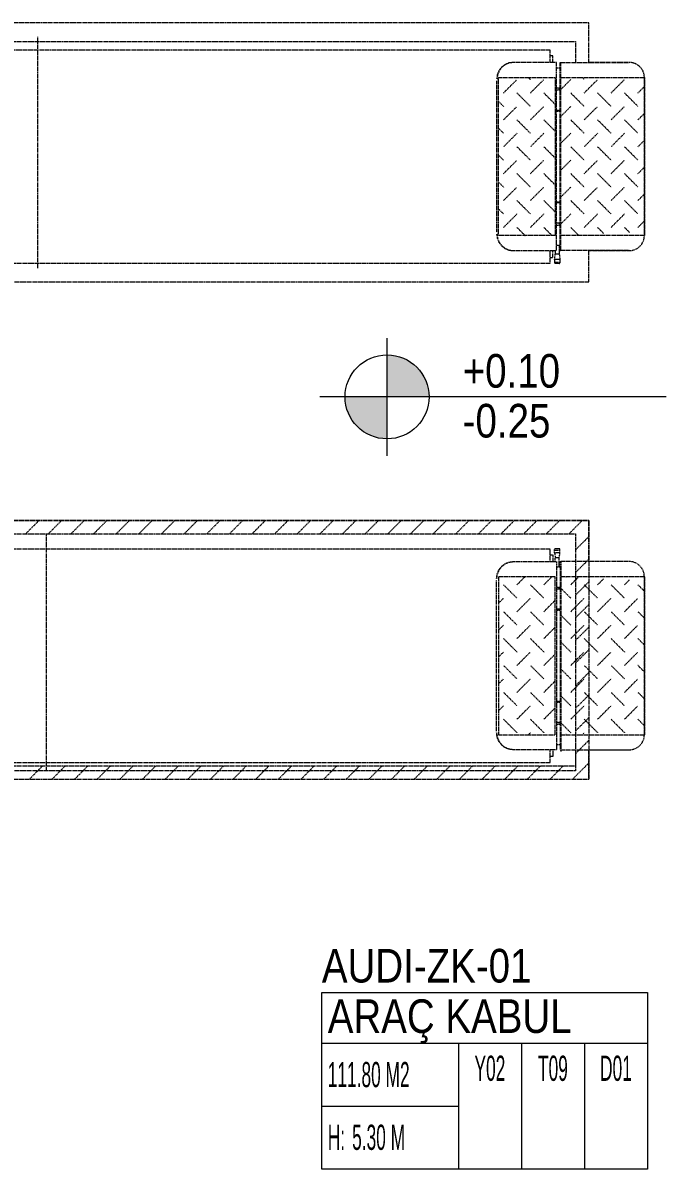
# Model space of a CAD drawing. Extents: x -1457 to 23780, y -2071 to 4205.
# Drawn here: x 1680.8 to 1872.2, y 3333 to 3674 of the extents above; entities that cross this region are included whole.
import ezdxf
from ezdxf.enums import TextEntityAlignment as Align

# ---------------------------------------------------------------- set-up
doc = ezdxf.new("R2010")
doc.units = 0
doc.header["$MEASUREMENT"] = 0
doc.linetypes.add('HIDDEN', pattern=[0.375, 0.25, -0.125])
doc.layers.get('0').update_dxf_attribs({"color": 9, "lineweight": 9})
doc.layers.add('M-TEFRIS2-015', color=129, linetype='Continuous', lineweight=9)
doc.styles.add('Arial', font='arial.ttf', dxfattribs={"height": 2.5})
doc.styles.add('MuuM_TEXT-STANDART', font='ARIALN.TTF')

# ---------------------------------------------------------------- blocks, each defined once
blk = doc.blocks.new('0_elevationtarget-p')
h = blk.add_hatch(color=256)
h.paths.add_polyline_path([(2.5, 0, 0.414214), (0, 2.5), (0, 0)])
h.paths.add_polyline_path([(0, 0), (-2.5, 0, 0.414214), (0, -2.5)])
blk.add_line((0, -3.5), (0, 3.5))
blk.add_lwpolyline([(16.605, 0), (-4, 0)])
blk.add_circle((0, 0), 2.5)
at = {"style": 'Arial'}
blk.add_attdef('BITMISKOT', text='', height=2, dxfattribs=at).set_placement((4.5, 0), align=Align.BOTTOM_LEFT)
blk.add_attdef('KABAKOT', text='', height=2, dxfattribs=at).set_placement((4.5, -0.592), align=Align.TOP_LEFT)
blk = doc.blocks.new('0_roomno2')
blk.add_lwpolyline([(19.375, -10.5), (0, -10.5), (0, 0), (19.375, 0)], close=True)
for points in [[(0, -3), (19.375, -3)], [(8.125, -3), (8.125, -10.5)], [(11.875, -3), (11.875, -10.5)], [(15.625, -3), (15.625, -10.5)], [(0, -6.75), (8.125, -6.75)]]:
    blk.add_lwpolyline(points)
at = {"style": 'MuuM_TEXT-STANDART', "width": 0.6}
blk.add_text('H:', height=1.5, dxfattribs=at).set_placement((0.35, -8.608), align=Align.MIDDLE_LEFT)
at = {"style": 'Arial'}
blk.add_attdef('ODANO', (0, 1.17), '', height=2, dxfattribs=at)
blk.add_attdef('MEKANADI', text='', height=2, dxfattribs=at).set_placement((0.35, -3), align=Align.BOTTOM_LEFT)
at = {"style": 'MuuM_TEXT-STANDART', "width": 0.6}
for tag, p in [('YER01', (10, -4.5)), ('TAVAN01', (13.75, -4.5)), ('DUVAR01', (17.5, -4.5)), ('YER02', (10, -6.75)), ('TAVAN02', (13.75, -6.75)), ('DUVAR02', (17.5, -6.75)), ('YER03', (10, -9)), ('TAVAN03', (13.75, -9)), ('DUVAR03', (17.5, -9))]:
    blk.add_attdef(tag, text='', height=1.5, dxfattribs=at).set_placement(p, align=Align.MIDDLE_CENTER)
for tag, p in [('M2', (0.35, -4.875)), ('TEMIZTAVANYUKSEKLIGI', (1.8, -8.608))]:
    blk.add_attdef(tag, text='', height=1.5, dxfattribs=at).set_placement(p, align=Align.MIDDLE_LEFT)

msp = doc.modelspace()

# ---------------------------------------------------------------- linework, layer by layer
at = {"layer": 'M-TEFRIS2-015', "linetype": 'HIDDEN', "lineweight": 0}
for p, q in [((1849.21, 3674), (1356.21, 3674)), ((1849.21, 3662.25), (1849.21, 3674)), ((1685.21, 3601), (1685.21, 3670)), ((1360.21, 3668.5), (1845.21, 3668.5)), ((1521.64, 3666), (1837.71, 3666)), ((1837.71, 3662.25), (1837.71, 3666)), ((1845.21, 3668.5), (1845.21, 3662.25)), ((1839.58, 3662.25), (1826.78, 3662.25)), ((1838.51, 3664.25), (1837.71, 3664.25)), ((1838.51, 3662.25), (1838.51, 3664.25)), ((1839.58, 3606.25), (1839.58, 3662.25)), ((1840.71, 3606.25), (1840.71, 3662.25)), ((1840.71, 3662.25), (1840.79, 3662.25)), ((1840.71, 3662.25), (1861.21, 3662.25)), ((1840.81, 3606.25), (1840.81, 3662.25)), ((1861.21, 3662.25), (1849.21, 3662.25)), ((1839.58, 3660.65), (1840.71, 3660.65)), ((1821.75, 3656.75), (1821.75, 3611.75)), ((1821.76, 3656.75), (1821.75, 3656.75)), ((1821.93, 3658.54), (1821.76, 3657.25)), ((1822.34, 3610.75), (1822.34, 3657.75)), ((1822.34, 3657.75), (1839.13, 3657.75)), ((1823.81, 3653.16), (1827.81, 3657.16)), ((1831.22, 3657.75), (1831.81, 3657.16)), ((1831.81, 3653.16), (1835.81, 3657.16)), ((1839.13, 3657.75), (1839.13, 3610.75)), ((1840.7, 3654.05), (1843.81, 3657.16)), ((1840.81, 3657.75), (1865.71, 3657.75)), ((1842.42, 3657.68), (1842.36, 3657.68)), ((1847.5, 3657.46), (1847.81, 3657.16)), ((1847.81, 3653.16), (1851.81, 3657.16)), ((1855.81, 3653.16), (1859.81, 3657.16)), ((1865.71, 3657.75), (1865.71, 3610.75)), ((1865.71, 3610.75), (1865.71, 3657.75)), ((1827.81, 3653.16), (1831.81, 3649.16)), ((1835.81, 3653.16), (1839.13, 3649.84)), ((1839.58, 3654.65), (1840.71, 3654.65)), ((1839.58, 3654.05), (1840.71, 3654.05)), ((1840.41, 3654.65), (1840.41, 3654.05)), ((1843.81, 3653.16), (1847.81, 3649.16)), ((1851.81, 3653.16), (1855.81, 3649.16)), ((1859.81, 3653.16), (1863.81, 3649.16)), ((1863.81, 3653.16), (1865.71, 3655.06)), ((1822.34, 3650.62), (1823.81, 3649.16)), ((1823.81, 3645.16), (1827.81, 3649.16)), ((1831.81, 3645.16), (1835.81, 3649.16)), ((1840.71, 3646.06), (1843.81, 3649.16)), ((1847.81, 3645.16), (1851.81, 3649.16)), ((1855.81, 3645.16), (1859.81, 3649.16)), ((1839.58, 3648.05), (1840.71, 3648.05)), ((1839.58, 3647.75), (1840.71, 3647.75)), ((1840.41, 3648.05), (1840.41, 3647.75)), ((1863.81, 3645.16), (1865.71, 3647.06)), ((1822.34, 3642.62), (1823.81, 3641.16)), ((1827.81, 3645.16), (1831.81, 3641.16)), ((1835.81, 3645.16), (1839.13, 3641.84)), ((1843.81, 3645.16), (1847.81, 3641.16)), ((1851.81, 3645.16), (1855.81, 3641.16)), ((1859.81, 3645.16), (1863.81, 3641.16)), ((1827.81, 3641.16), (1823.81, 3637.16)), ((1835.81, 3641.16), (1831.81, 3637.16)), ((1843.81, 3641.16), (1840.71, 3638.06)), ((1851.81, 3641.16), (1847.81, 3637.16)), ((1859.81, 3641.16), (1855.81, 3637.16)), ((1865.71, 3639.06), (1863.81, 3637.16)), ((1827.81, 3637.16), (1831.81, 3633.16)), ((1835.81, 3637.16), (1839.13, 3633.84)), ((1843.81, 3637.16), (1847.81, 3633.16)), ((1851.81, 3637.16), (1855.81, 3633.16)), ((1859.81, 3637.16), (1863.81, 3633.16)), ((1822.34, 3634.62), (1823.81, 3633.16)), ((1823.81, 3629.16), (1827.81, 3633.16)), ((1831.81, 3629.16), (1835.81, 3633.16)), ((1840.71, 3630.06), (1843.81, 3633.16)), ((1847.81, 3629.16), (1851.81, 3633.16)), ((1855.81, 3629.16), (1859.81, 3633.16)), ((1827.81, 3629.16), (1831.81, 3625.16)), ((1835.81, 3629.16), (1839.13, 3625.84)), ((1843.81, 3629.16), (1847.81, 3625.16)), ((1851.81, 3629.16), (1855.81, 3625.16)), ((1859.81, 3629.16), (1863.81, 3625.16)), ((1863.81, 3629.16), (1865.71, 3631.06)), ((1822.34, 3626.62), (1823.81, 3625.16)), ((1823.81, 3621.16), (1827.81, 3625.16)), ((1831.81, 3621.16), (1835.81, 3625.16)), ((1840.71, 3622.06), (1843.81, 3625.16)), ((1847.81, 3621.16), (1851.81, 3625.16)), ((1855.81, 3621.16), (1859.81, 3625.16)), ((1863.81, 3621.16), (1865.71, 3623.06)), ((1822.34, 3618.62), (1823.81, 3617.16)), ((1827.81, 3621.16), (1831.81, 3617.16)), ((1835.81, 3621.16), (1839.13, 3617.84)), ((1839.58, 3620.75), (1840.71, 3620.75)), ((1840.71, 3620.45), (1839.58, 3620.45)), ((1840.41, 3620.75), (1840.41, 3620.45)), ((1843.81, 3621.16), (1847.81, 3617.16)), ((1851.81, 3621.16), (1855.81, 3617.16)), ((1859.81, 3621.16), (1863.81, 3617.16)), ((1823.81, 3613.16), (1827.81, 3617.16)), ((1831.81, 3613.16), (1835.81, 3617.16)), ((1840.71, 3614.06), (1843.81, 3617.16)), ((1847.81, 3613.16), (1851.81, 3617.16)), ((1855.81, 3613.16), (1859.81, 3617.16)), ((1863.81, 3613.16), (1865.71, 3615.06)), ((1821.76, 3611.75), (1821.75, 3611.75)), ((1827.81, 3613.16), (1830.22, 3610.75)), ((1835.81, 3613.16), (1838.22, 3610.75)), ((1840.71, 3614.45), (1839.58, 3614.45)), ((1839.58, 3613.85), (1840.71, 3613.85)), ((1840.41, 3614.45), (1840.41, 3613.85)), ((1843.81, 3613.16), (1845.99, 3610.97)), ((1851.81, 3613.16), (1853.66, 3611.3)), ((1859.81, 3613.16), (1861.33, 3611.64)), ((1839.13, 3610.75), (1822.34, 3610.75)), ((1839.58, 3607.85), (1840.71, 3607.85)), ((1840.41, 3607.85), (1840.41, 3605.16)), ((1865.71, 3610.75), (1840.81, 3610.75)), ((1842.36, 3610.82), (1842.42, 3610.82)), ((1825.5, 3606.42), (1826.78, 3606.25)), ((1826.78, 3606.25), (1839.58, 3606.25)), ((1837.71, 3602.5), (1837.71, 3606.25)), ((1838.51, 3604.25), (1838.51, 3606.25)), ((1839.01, 3603.66), (1839.2, 3605.16)), ((1839.2, 3606.25), (1839.2, 3605.16)), ((1840.41, 3605.16), (1839.2, 3605.16)), ((1840.41, 3605.16), (1840.61, 3603.66)), ((1840.71, 3606.25), (1840.79, 3606.25)), ((1861.21, 3606.25), (1840.81, 3606.25)), ((1849.21, 3597), (1849.21, 3606.25)), ((1849.21, 3606.25), (1861.21, 3606.25)), ((1367.71, 3602.5), (1837.71, 3602.5)), ((1837.71, 3604.25), (1838.51, 3604.25)), ((1839.01, 3603.66), (1839.01, 3602.66)), ((1840.61, 3603.66), (1839.01, 3603.66)), ((1839.21, 3602.86), (1840.41, 3602.86)), ((1840.41, 3602.46), (1839.21, 3602.46)), ((1840.61, 3603.66), (1840.61, 3602.66)), ((1394.21, 3597), (1849.21, 3597)), ((1394.21, 3597), (1849.21, 3597)), ((1356.21, 3526), (1849.21, 3526)), ((1849.21, 3526), (1394.21, 3526)), ((1685.63, 3526), (1681.63, 3522)), ((1692.37, 3526), (1688.37, 3522)), ((1699.1, 3526), (1695.1, 3522)), ((1705.84, 3526), (1701.84, 3522)), ((1712.57, 3526), (1708.57, 3522)), ((1719.31, 3526), (1715.31, 3522)), ((1726.04, 3526), (1722.04, 3522)), ((1732.78, 3526), (1728.78, 3522)), ((1739.51, 3526), (1735.51, 3522)), ((1746.25, 3526), (1742.25, 3522)), ((1752.98, 3526), (1748.98, 3522)), ((1759.72, 3526), (1755.72, 3522)), ((1766.45, 3526), (1762.45, 3522)), ((1773.19, 3526), (1769.19, 3522)), ((1779.92, 3526), (1775.92, 3522)), ((1786.66, 3526), (1782.66, 3522)), ((1793.39, 3526), (1789.39, 3522)), ((1800.13, 3526), (1796.13, 3522)), ((1806.87, 3526), (1802.87, 3522)), ((1813.6, 3526), (1809.6, 3522)), ((1820.34, 3526), (1816.34, 3522)), ((1827.07, 3526), (1823.07, 3522)), ((1833.81, 3526), (1829.81, 3522)), ((1840.54, 3526), (1836.54, 3522)), ((1847.28, 3526), (1843.28, 3522)), ((1849.21, 3526), (1849.21, 3449)), ((1849.21, 3513.75), (1849.21, 3526)), ((1360.21, 3522), (1845.21, 3522)), ((1687.71, 3522), (1687.71, 3451.5)), ((1845.21, 3522), (1845.21, 3453)), ((1849.21, 3521.2), (1845.21, 3517.2)), ((1367.71, 3517.5), (1837.71, 3517.5)), ((1837.71, 3513.75), (1837.71, 3517.5)), ((1837.71, 3515.75), (1838.51, 3515.75)), ((1838.51, 3515.75), (1838.51, 3513.75)), ((1839.01, 3516.34), (1839.01, 3517.34)), ((1839.01, 3516.34), (1839.2, 3514.84)), ((1840.61, 3516.34), (1839.01, 3516.34)), ((1840.41, 3517.54), (1839.21, 3517.54)), ((1839.21, 3517.14), (1840.41, 3517.14)), ((1840.41, 3514.84), (1840.61, 3516.34)), ((1840.61, 3516.34), (1840.61, 3517.34)), ((1825.5, 3513.58), (1826.78, 3513.75)), ((1826.78, 3513.75), (1839.58, 3513.75)), ((1839.2, 3513.75), (1839.2, 3514.84)), ((1840.41, 3514.84), (1839.2, 3514.84)), ((1839.58, 3513.75), (1839.58, 3457.75)), ((1840.41, 3512.15), (1840.41, 3514.84)), ((1840.71, 3513.75), (1840.71, 3457.75)), ((1840.71, 3513.75), (1840.79, 3513.75)), ((1840.81, 3513.75), (1840.81, 3457.75)), ((1861.21, 3513.75), (1840.81, 3513.75)), ((1849.21, 3514.46), (1845.21, 3510.46)), ((1861.21, 3513.75), (1849.21, 3513.75)), ((1822.34, 3509.25), (1822.34, 3462.25)), ((1837.71, 3509.25), (1822.34, 3509.25)), ((1827.81, 3506.84), (1830.22, 3509.25)), ((1835.81, 3506.84), (1838.22, 3509.25)), ((1839.13, 3509.25), (1837.71, 3509.25)), ((1839.13, 3462.25), (1839.13, 3509.25)), ((1839.58, 3512.15), (1840.71, 3512.15)), ((1865.71, 3509.25), (1840.81, 3509.25)), ((1842.36, 3509.18), (1842.42, 3509.18)), ((1843.81, 3506.84), (1845.99, 3509.03)), ((1865.71, 3509.25), (1865.71, 3462.25)), ((1865.71, 3462.25), (1865.71, 3509.25)), ((1821.75, 3463.25), (1821.75, 3508.25)), ((1821.76, 3508.25), (1821.75, 3508.25)), ((1823.81, 3506.84), (1827.81, 3502.84)), ((1831.81, 3506.84), (1835.81, 3502.84)), ((1839.58, 3506.15), (1840.71, 3506.15)), ((1840.71, 3505.55), (1839.58, 3505.55)), ((1840.41, 3505.55), (1840.41, 3506.15)), ((1840.71, 3505.94), (1843.81, 3502.84)), ((1849.21, 3507.73), (1845.21, 3503.73)), ((1847.81, 3506.84), (1851.81, 3502.84)), ((1851.81, 3506.84), (1853.66, 3508.7)), ((1855.81, 3506.84), (1859.81, 3502.84)), ((1859.81, 3506.84), (1861.33, 3508.36)), ((1863.81, 3506.84), (1865.71, 3504.94)), ((1822.34, 3501.38), (1823.81, 3502.84)), ((1827.81, 3498.84), (1831.81, 3502.84)), ((1835.81, 3498.84), (1839.13, 3502.16)), ((1843.81, 3498.84), (1847.81, 3502.84)), ((1851.81, 3498.84), (1855.81, 3502.84)), ((1859.81, 3498.84), (1863.81, 3502.84)), ((1823.81, 3498.84), (1827.81, 3494.84)), ((1831.81, 3498.84), (1835.81, 3494.84)), ((1840.71, 3499.55), (1839.58, 3499.55)), ((1839.58, 3499.25), (1840.71, 3499.25)), ((1840.41, 3499.25), (1840.41, 3499.55)), ((1849.21, 3500.99), (1845.21, 3496.99)), ((1847.81, 3498.84), (1851.81, 3494.84)), ((1855.81, 3498.84), (1859.81, 3494.84)), ((1863.81, 3498.84), (1865.71, 3496.94)), ((1840.71, 3497.94), (1843.81, 3494.84)), ((1822.34, 3493.38), (1823.81, 3494.84)), ((1827.81, 3490.84), (1831.81, 3494.84)), ((1835.81, 3490.84), (1839.13, 3494.16)), ((1843.81, 3490.84), (1847.81, 3494.84)), ((1849.21, 3494.26), (1845.21, 3490.26)), ((1851.81, 3490.84), (1855.81, 3494.84)), ((1859.81, 3490.84), (1863.81, 3494.84)), ((1823.81, 3490.84), (1827.81, 3486.84)), ((1831.81, 3490.84), (1835.81, 3486.84)), ((1840.71, 3489.94), (1843.81, 3486.84)), ((1847.81, 3490.84), (1851.81, 3486.84)), ((1855.81, 3490.84), (1859.81, 3486.84)), ((1863.81, 3490.84), (1865.71, 3488.94)), ((1822.34, 3485.38), (1823.81, 3486.84)), ((1827.81, 3482.84), (1831.81, 3486.84)), ((1835.81, 3482.84), (1839.13, 3486.16)), ((1843.81, 3482.84), (1847.81, 3486.84)), ((1849.21, 3487.52), (1845.21, 3483.52)), ((1851.81, 3482.84), (1855.81, 3486.84)), ((1859.81, 3482.84), (1863.81, 3486.84)), ((1827.81, 3478.84), (1823.81, 3482.84)), ((1835.81, 3478.84), (1831.81, 3482.84)), ((1843.81, 3478.84), (1840.71, 3481.94)), ((1851.81, 3478.84), (1847.81, 3482.84)), ((1859.81, 3478.84), (1855.81, 3482.84)), ((1865.71, 3480.94), (1863.81, 3482.84)), ((1822.34, 3477.38), (1823.81, 3478.84)), ((1827.81, 3474.84), (1831.81, 3478.84)), ((1835.81, 3474.84), (1839.13, 3478.16)), ((1843.81, 3474.84), (1847.81, 3478.84)), ((1849.21, 3480.79), (1845.21, 3476.79)), ((1851.81, 3474.84), (1855.81, 3478.84)), ((1859.81, 3474.84), (1863.81, 3478.84)), ((1823.81, 3474.84), (1827.81, 3470.84)), ((1831.81, 3474.84), (1835.81, 3470.84)), ((1847.81, 3474.84), (1851.81, 3470.84)), ((1855.81, 3474.84), (1859.81, 3470.84)), ((1863.81, 3474.84), (1865.71, 3472.94)), ((1839.58, 3472.25), (1840.71, 3472.25)), ((1839.58, 3471.95), (1840.71, 3471.95)), ((1840.41, 3471.95), (1840.41, 3472.25)), ((1840.71, 3473.94), (1843.81, 3470.84)), ((1849.21, 3474.05), (1845.21, 3470.05)), ((1822.34, 3469.38), (1823.81, 3470.84)), ((1827.81, 3466.84), (1831.81, 3470.84)), ((1835.81, 3466.84), (1839.13, 3470.16)), ((1843.81, 3466.84), (1847.81, 3470.84)), ((1851.81, 3466.84), (1855.81, 3470.84)), ((1859.81, 3466.84), (1863.81, 3470.84)), ((1823.81, 3466.84), (1827.81, 3462.84)), ((1831.81, 3466.84), (1835.81, 3462.84)), ((1839.58, 3465.95), (1840.71, 3465.95)), ((1839.58, 3465.35), (1840.71, 3465.35)), ((1840.41, 3465.35), (1840.41, 3465.95)), ((1840.7, 3465.95), (1843.81, 3462.84)), ((1849.21, 3467.32), (1845.21, 3463.32)), ((1847.81, 3466.84), (1851.81, 3462.84)), ((1855.81, 3466.84), (1859.81, 3462.84)), ((1863.81, 3466.84), (1865.71, 3464.94)), ((1821.76, 3463.25), (1821.75, 3463.25)), ((1821.93, 3461.46), (1821.76, 3462.75)), ((1822.34, 3462.25), (1839.13, 3462.25)), ((1831.22, 3462.25), (1831.81, 3462.84)), ((1840.81, 3462.25), (1865.71, 3462.25)), ((1842.42, 3462.32), (1842.36, 3462.32)), ((1847.5, 3462.54), (1847.81, 3462.84)), ((1839.58, 3457.75), (1826.78, 3457.75)), ((1837.71, 3454), (1837.71, 3457.75)), ((1838.51, 3457.75), (1838.51, 3455.75)), ((1839.58, 3459.35), (1840.71, 3459.35)), ((1840.71, 3457.75), (1840.79, 3457.75)), ((1840.81, 3457.75), (1861.21, 3457.75)), ((1849.21, 3460.58), (1845.21, 3456.58)), ((1845.21, 3457.75), (1845.21, 3451.5)), ((1849.21, 3449), (1849.21, 3457.75)), ((1849.21, 3457.75), (1861.21, 3457.75)), ((1838.51, 3455.75), (1837.71, 3455.75)), ((1841, 3457.29), (1840.95, 3457.42)), ((1360.21, 3453), (1845.21, 3453)), ((1845.21, 3451.5), (1360.21, 3451.5)), ((1367.71, 3454), (1837.71, 3454)), ((1686.72, 3453), (1682.72, 3449)), ((1693.45, 3453), (1689.45, 3449)), ((1700.19, 3453), (1696.19, 3449)), ((1706.92, 3453), (1702.92, 3449)), ((1713.66, 3453), (1709.66, 3449)), ((1720.39, 3453), (1716.39, 3449)), ((1727.13, 3453), (1723.13, 3449)), ((1733.87, 3453), (1729.87, 3449)), ((1740.6, 3453), (1736.6, 3449)), ((1747.34, 3453), (1743.34, 3449)), ((1754.07, 3453), (1750.07, 3449)), ((1760.81, 3453), (1756.81, 3449)), ((1767.54, 3453), (1763.54, 3449)), ((1774.28, 3453), (1770.28, 3449)), ((1781.01, 3453), (1777.01, 3449)), ((1787.75, 3453), (1783.75, 3449)), ((1794.48, 3453), (1790.48, 3449)), ((1801.22, 3453), (1797.22, 3449)), ((1807.95, 3453), (1803.95, 3449)), ((1814.69, 3453), (1810.69, 3449)), ((1821.42, 3453), (1817.42, 3449)), ((1828.16, 3453), (1824.16, 3449)), ((1834.89, 3453), (1830.89, 3449)), ((1841.63, 3453), (1837.63, 3449)), ((1849.21, 3453.85), (1844.36, 3449)), ((1356.21, 3449), (1849.21, 3449)), ((1356.21, 3449), (1849.21, 3449))]:
    msp.add_line(p, q, dxfattribs=at)
for points in [[(1826.78, 3662.25), (1825.5, 3662.08), (1824.31, 3661.58), (1823.29, 3660.79), (1822.51, 3659.75), (1822.02, 3658.54), (1821.85, 3657.25)], [(1826.69, 3662.25), (1825.41, 3662.08), (1824.23, 3661.58), (1823.21, 3660.79), (1822.42, 3659.75), (1821.93, 3658.54)], [(1821.76, 3611.25), (1821.93, 3609.96), (1822.42, 3608.75), (1823.21, 3607.71), (1824.23, 3606.92), (1825.41, 3606.42), (1826.69, 3606.25)], [(1821.85, 3611.25), (1822.02, 3609.96), (1822.51, 3608.75), (1823.29, 3607.71), (1824.31, 3606.92), (1825.5, 3606.42)], [(1821.76, 3508.75), (1821.93, 3510.04), (1822.42, 3511.25), (1823.21, 3512.29), (1824.23, 3513.08), (1825.41, 3513.58), (1826.69, 3513.75)], [(1821.85, 3508.75), (1822.02, 3510.04), (1822.51, 3511.25), (1823.29, 3512.29), (1824.31, 3513.08), (1825.5, 3513.58)], [(1826.78, 3457.75), (1825.5, 3457.92), (1824.31, 3458.42), (1823.29, 3459.21), (1822.51, 3460.25), (1822.02, 3461.46), (1821.85, 3462.75)], [(1826.69, 3457.75), (1825.41, 3457.92), (1824.23, 3458.42), (1823.21, 3459.21), (1822.42, 3460.25), (1821.93, 3461.46)]]:
    msp.add_lwpolyline(points, dxfattribs=at)
for centre, radius, start, end in [((1861.21, 3657.75), 4.5, 0, 90), ((1861.21, 3657.75), 4.5, 0, 90.0006), ((1861.21, 3610.75), 4.5, 270, 0), ((1861.21, 3610.75), 4.5, 270, 0), ((1839.21, 3602.66), 0.2, 90, 270), ((1840.41, 3602.66), 0.2, 270, 90), ((1839.21, 3517.34), 0.2, 90, 270), ((1840.41, 3517.34), 0.2, 270, 90), ((1861.21, 3509.25), 4.5, 0, 90), ((1861.21, 3509.25), 4.5, 0, 90), ((1861.21, 3462.25), 4.5, 270, 0), ((1861.21, 3462.25), 4.5, 270, 0)]:
    msp.add_arc(centre, radius, start, end, dxfattribs=at)

# ---------------------------------------------------------------- block references
ref = msp.add_blockref('0_elevationtarget-p', (1789.15, 3562.75), dxfattribs=dict(at, xscale=5, yscale=5, zscale=0.5))
ref.add_attrib('BITMISKOT', '+0.10', dxfattribs={"layer": '0', "height": 10, "style": 'MuuM_TEXT-STANDART'}).set_placement((1811.65, 3562.48), align=Align.BOTTOM_LEFT)
ref.add_attrib('KABAKOT', '-0.25', dxfattribs={"layer": '0', "height": 10, "style": 'MuuM_TEXT-STANDART'}).set_placement((1811.65, 3547.65), align=Align.BOTTOM_LEFT)
ref = msp.add_blockref('0_roomno2', (1769.76, 3385.51), dxfattribs=dict(at, xscale=5, yscale=5, zscale=5))
ref.add_attrib('ODANO', 'AUDI-ZK-01', dxfattribs={"layer": '0', "height": 10, "style": 'MuuM_TEXT-STANDART'}).set_placement((1769.76, 3385.51), align=Align.BOTTOM_LEFT)
ref.add_attrib('MEKANADI', 'ARAÇ KABUL', dxfattribs={"layer": '0', "height": 10, "style": 'MuuM_TEXT-STANDART'}).set_placement((1771.51, 3370.51), align=Align.BOTTOM_LEFT)
ref.add_attrib('M2', '111.80 M2', dxfattribs={"layer": '0', "height": 7.5, "style": 'MuuM_TEXT-STANDART', "width": 0.6}).set_placement((1771.51, 3361.13), align=Align.MIDDLE_LEFT)
ref.add_attrib('TEMIZTAVANYUKSEKLIGI', '5.30 M', dxfattribs={"layer": '0', "height": 7.5, "style": 'MuuM_TEXT-STANDART', "width": 0.6}).set_placement((1778.76, 3342.47), align=Align.MIDDLE_LEFT)
ref.add_attrib('YER01', 'Y02', dxfattribs={"layer": '0', "height": 7.5, "style": 'MuuM_TEXT-STANDART', "width": 0.6}).set_placement((1819.76, 3363.01), align=Align.MIDDLE_CENTER)
ref.add_attrib('TAVAN01', 'T09', dxfattribs={"layer": '0', "height": 7.5, "style": 'MuuM_TEXT-STANDART', "width": 0.6}).set_placement((1838.51, 3363.01), align=Align.MIDDLE_CENTER)
ref.add_attrib('DUVAR01', 'D01', dxfattribs={"layer": '0', "height": 7.5, "style": 'MuuM_TEXT-STANDART', "width": 0.6}).set_placement((1857.26, 3363.01), align=Align.MIDDLE_CENTER)

doc.saveas('drawing.dxf')
